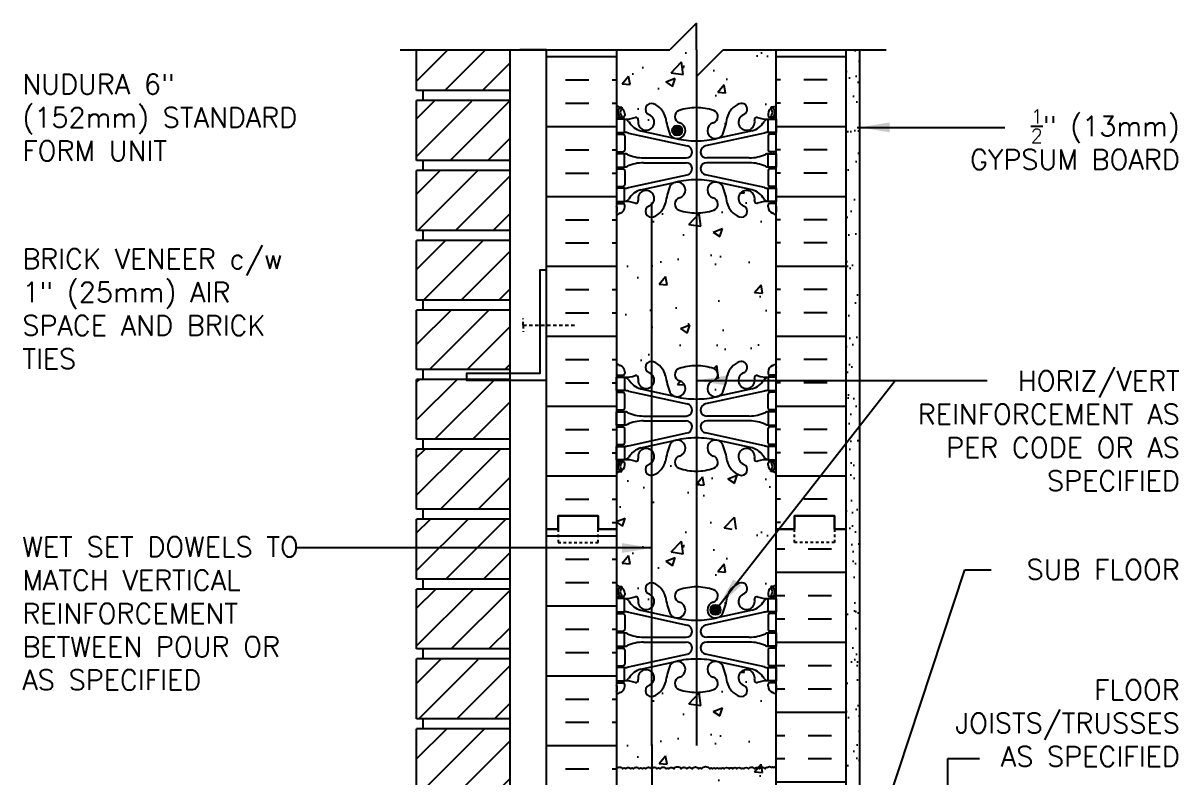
# Model space of a CAD drawing. Header units: inches. Extents: x 67 to 117.7, y -68.2 to 5.6.
# Drawn here: x 67.31 to 110.69, y -22.79 to 5.56 of the extents above; entities that cross this region are included whole.
import ezdxf

# ---------------------------------------------------------------- set-up
doc = ezdxf.new("R2010")
doc.units = ezdxf.units.IN
doc.header["$LTSCALE"] = 0.5
doc.header["$MEASUREMENT"] = 0
doc.linetypes.add('DASHED2', pattern=[0.375, 0.25, -0.125])
for name, color, linetype in [('HATCH', 12, 'Continuous'), ('line25', 2, 'Continuous'), ('LINE3', 3, 'Continuous'), ('LINE50', 5, 'Continuous'), ('LINE9', 9, 'Continuous'), ('TEXT', 4, 'Continuous'), ('Web_Edge', 9, 'Continuous')]:
    doc.layers.add(name, color=color, linetype=linetype)
doc.styles.add('DIM', font='romans.shx', dxfattribs={"width": 0.7})
doc.styles.add('ROMANS', font='romans.shx', dxfattribs={"height": 1.125})
doc.dimstyles.new('ext_12', dxfattribs={"dimscale": 12, "dimtxt": 0.09375, "dimasz": 0.09375, "dimexe": 0.09375, "dimexo": 0.0625, "dimgap": 0.0625, "dimtad": 1, "dimdec": 1, "dimzin": 3, "dimdsep": 46, "dimlunit": 4, "dimtxsty": 'DIM', "dimcen": 0.09, "dimdle": 0.09375, "dimclrt": 4, "dimadec": 0, "dimazin": 0, "dimtfac": 1, "dimtdec": 1, "dimtmove": 2, "dimatfit": 3, "dimfxl": 0, "dimfrac": 2, "dimtolj": 1, "dimtzin": 0, "dimarcsym": 0})

# ---------------------------------------------------------------- blocks, each defined once
blk = doc.blocks.new('6 web')
at = {"layer": 'Web_Edge'}
for p, q in [((-3, 6.566), (-2.958, 6.566)), ((-2.89, 6.845), (-2.8, 6.845)), ((-2.8, 6.845), (-2.8, 6.803)), ((-2.69, 6.596), (-2.69, 6.529)), ((2.69, 6.596), (2.69, 6.529)), ((2.89, 6.845), (2.8, 6.845)), ((2.8, 6.845), (2.8, 6.803)), ((3, 6.566), (2.958, 6.566)), ((-3, 6.466), (-2.752, 6.466)), ((-2.89, 6.466), (-2.89, 6.396)), ((-2.8, 6.466), (-2.8, 6.396)), ((3, 6.466), (2.752, 6.466)), ((2.8, 6.466), (2.8, 6.396)), ((2.89, 6.466), (2.89, 6.396)), ((-3, 5.826), (-2.752, 5.826)), ((-2.89, 5.896), (-2.89, 5.826)), ((-2.8, 5.896), (-2.8, 5.826)), ((-2.69, 5.764), (-2.69, 5.229)), ((-2.551, 5.872), (-0.34, 5.391)), ((-2.09, 5.955), (-0.768, 5.665)), ((2.551, 5.872), (0.34, 5.391)), ((2.09, 5.955), (0.768, 5.665)), ((2.69, 5.764), (2.69, 5.229)), ((3, 5.826), (2.752, 5.826)), ((2.8, 5.896), (2.8, 5.826)), ((2.89, 5.896), (2.89, 5.826)), ((-3, 5.166), (-2.752, 5.166)), ((-2.89, 5.166), (-2.89, 5.096)), ((-2.8, 5.166), (-2.8, 5.096)), ((-1.985, 4.936), (-0.389, 4.936)), ((1.985, 4.936), (0.389, 4.936)), ((3, 5.166), (2.752, 5.166)), ((2.8, 5.166), (2.8, 5.096)), ((2.89, 5.166), (2.89, 5.096)), ((-3, 4.526), (-2.752, 4.526)), ((-2.89, 4.596), (-2.89, 4.526)), ((-2.8, 4.596), (-2.8, 4.526)), ((-2.69, 4.464), (-2.69, 3.929)), ((-1.985, 4.756), (-0.389, 4.756)), ((1.985, 4.756), (0.389, 4.756)), ((2.69, 4.464), (2.69, 3.929)), ((3, 4.526), (2.752, 4.526)), ((2.8, 4.596), (2.8, 4.526)), ((2.89, 4.596), (2.89, 4.526)), ((-2.551, 3.82), (-0.34, 4.302)), ((-2.09, 3.737), (-0.768, 4.028)), ((2.551, 3.82), (0.34, 4.302)), ((2.09, 3.737), (0.768, 4.028)), ((-3, 3.866), (-2.752, 3.866)), ((-2.89, 3.866), (-2.89, 3.796)), ((-2.8, 3.866), (-2.8, 3.796)), ((3, 3.866), (2.752, 3.866)), ((2.8, 3.866), (2.8, 3.796)), ((2.89, 3.866), (2.89, 3.796)), ((-3, 3.226), (-2.752, 3.226)), ((-2.99, 3.106), (-2.99, 2.92)), ((-2.89, 3.296), (-2.89, 3.226)), ((-2.8, 3.296), (-2.8, 3.226)), ((-2.69, 3.096), (-2.69, 3.164)), ((2.69, 3.096), (2.69, 3.164)), ((3, 3.226), (2.752, 3.226)), ((2.8, 3.296), (2.8, 3.226)), ((2.89, 3.296), (2.89, 3.226)), ((2.99, 3.106), (2.99, 2.92)), ((-2.99, -3.106), (-2.99, -2.92)), ((2.99, -3.106), (2.99, -2.92)), ((-3, -3.226), (-2.752, -3.226)), ((-2.89, -3.296), (-2.89, -3.226)), ((-2.8, -3.296), (-2.8, -3.226)), ((-2.69, -3.096), (-2.69, -3.164)), ((2.69, -3.096), (2.69, -3.164)), ((3, -3.226), (2.752, -3.226)), ((2.8, -3.296), (2.8, -3.226)), ((2.89, -3.296), (2.89, -3.226)), ((-3, -3.866), (-2.752, -3.866)), ((-2.89, -3.866), (-2.89, -3.796)), ((-2.8, -3.866), (-2.8, -3.796)), ((-2.551, -3.82), (-0.34, -4.302)), ((-2.09, -3.737), (-0.768, -4.028)), ((2.551, -3.82), (0.34, -4.302)), ((2.09, -3.737), (0.768, -4.028)), ((3, -3.866), (2.752, -3.866)), ((2.8, -3.866), (2.8, -3.796)), ((2.89, -3.866), (2.89, -3.796)), ((-2.69, -4.464), (-2.69, -3.929)), ((2.69, -4.464), (2.69, -3.929)), ((-3, -4.526), (-2.752, -4.526)), ((-2.89, -4.596), (-2.89, -4.526)), ((-2.8, -4.596), (-2.8, -4.526)), ((-1.985, -4.756), (-0.389, -4.756)), ((1.985, -4.756), (0.389, -4.756)), ((3, -4.526), (2.752, -4.526)), ((2.8, -4.596), (2.8, -4.526)), ((2.89, -4.596), (2.89, -4.526)), ((-3, -5.166), (-2.752, -5.166)), ((-2.89, -5.166), (-2.89, -5.096)), ((-2.8, -5.166), (-2.8, -5.096)), ((-1.985, -4.936), (-0.389, -4.936)), ((1.985, -4.936), (0.389, -4.936)), ((3, -5.166), (2.752, -5.166)), ((2.8, -5.166), (2.8, -5.096)), ((2.89, -5.166), (2.89, -5.096)), ((-2.69, -5.764), (-2.69, -5.229)), ((-2.551, -5.872), (-0.34, -5.391)), ((2.551, -5.872), (0.34, -5.391)), ((2.69, -5.764), (2.69, -5.229)), ((-3, -5.826), (-2.752, -5.826)), ((-2.89, -5.896), (-2.89, -5.826)), ((-2.8, -5.896), (-2.8, -5.826)), ((-2.09, -5.955), (-0.768, -5.665)), ((2.09, -5.955), (0.768, -5.665)), ((3, -5.826), (2.752, -5.826)), ((2.8, -5.896), (2.8, -5.826)), ((2.89, -5.896), (2.89, -5.826)), ((-3, -6.466), (-2.752, -6.466)), ((-2.89, -6.466), (-2.89, -6.396)), ((-2.8, -6.466), (-2.8, -6.396)), ((3, -6.466), (2.752, -6.466)), ((2.8, -6.466), (2.8, -6.396)), ((2.89, -6.466), (2.89, -6.396)), ((-3, -6.566), (-2.958, -6.566)), ((-2.89, -6.845), (-2.8, -6.845)), ((-2.8, -6.845), (-2.8, -6.803)), ((-2.69, -6.596), (-2.69, -6.529)), ((2.69, -6.596), (2.69, -6.529)), ((2.8, -6.845), (2.8, -6.803)), ((2.89, -6.845), (2.8, -6.845)), ((3, -6.566), (2.958, -6.566))]:
    blk.add_line(p, q, dxfattribs=at)
for points in [[(-2.995, 5.896), (-2.695, 5.896), (-2.695, 6.396), (-2.995, 6.396)], [(2.995, 5.896), (2.695, 5.896), (2.695, 6.396), (2.995, 6.396)], [(-2.995, 4.596), (-2.695, 4.596), (-2.695, 5.096), (-2.995, 5.096)], [(2.995, 4.596), (2.695, 4.596), (2.695, 5.096), (2.995, 5.096)], [(-2.995, 3.296), (-2.695, 3.296), (-2.695, 3.796), (-2.995, 3.796)], [(2.995, 3.296), (2.695, 3.296), (2.695, 3.796), (2.995, 3.796)], [(-2.995, -3.296), (-2.695, -3.296), (-2.695, -3.796), (-2.995, -3.796)], [(2.995, -3.296), (2.695, -3.296), (2.695, -3.796), (2.995, -3.796)], [(-2.995, -4.596), (-2.695, -4.596), (-2.695, -5.096), (-2.995, -5.096)], [(2.995, -4.596), (2.695, -4.596), (2.695, -5.096), (2.995, -5.096)], [(-2.995, -5.896), (-2.695, -5.896), (-2.695, -6.396), (-2.995, -6.396)], [(2.995, -5.896), (2.695, -5.896), (2.695, -6.396), (2.995, -6.396)]]:
    blk.add_lwpolyline(points, close=True, dxfattribs=at)
for centre, radius, start, end in [((-1.69, 6.766), 0.22, 68.1963, 248.1963), ((-1.885, 6.278), 0.745, 13.2652, 68.1963), ((1.885, 6.278), 0.745, 111.8037, 166.7348), ((1.69, 6.766), 0.22, 291.8037, 111.8037), ((-2.69, 7.303), 0.5, 231.6833, 250.5288), ((-2.69, 7.303), 0.6, 238.8907, 245.0748), ((-2.958, 6.586), 0.02, 270, 14.1541), ((-2.696, 6.651), 0.25, 140.1145, 222.4609), ((-2.951, 6.741), 0.02, 340.7916, 65.0748), ((-2.854, 6.782), 0.045, 319.1879, 141.448), ((-2.848, 6.512), 0.045, 222.4609, 42.4609), ((-2.94, 6.596), 0.25, 0, 70.5288), ((-2.696, 6.651), 0.16, 140.0001, 222.4609), ((-2.752, 6.529), 0.0625, 270, 0), ((-1.885, 6.278), 0.305, 166.6795, 68.1963), ((-0.571, 6.49), 0.24, 108.923, 254.2747), ((0, 4.825), 2, 90, 108.923), ((0, 4.825), 2, 71.077, 90), ((0.571, 6.49), 0.24, 285.7253, 71.077), ((1.885, 6.278), 0.305, 111.8037, 13.3205), ((2.94, 6.596), 0.25, 109.4712, 180), ((2.752, 6.529), 0.0625, 180, 270), ((2.848, 6.512), 0.045, 137.5391, 317.5391), ((2.854, 6.782), 0.045, 38.552, 220.8121), ((2.696, 6.651), 0.16, 317.5391, 39.9999), ((2.69, 7.303), 0.5, 289.4712, 308.3167), ((2.696, 6.651), 0.25, 317.5391, 39.8855), ((2.951, 6.741), 0.02, 114.9252, 199.2084), ((2.958, 6.586), 0.02, 165.8459, 270), ((2.69, 7.303), 0.6, 294.9252, 301.1093), ((-2.639, 7.395), 1, 266.7879, 289.9067), ((-2.738, 6.15), 0.25, 37.2777, 80.0823), ((-1.891, 6.678), 0.75, 210.155, 254.5838), ((-2.269, 6.369), 0.09, 346.6795, 108.8651), ((1.803, 6.92), 3, 189.0273, 201.1984), ((-0.718, 5.966), 0.305, 205.3782, 74.2747), ((0.718, 5.966), 0.305, 105.7253, 334.6218), ((-1.803, 6.92), 3, 338.8016, 350.9727), ((1.891, 6.678), 0.75, 285.4162, 329.845), ((2.269, 6.369), 0.09, 71.1349, 193.3205), ((2.639, 7.395), 1, 250.0933, 273.2121), ((2.738, 6.15), 0.25, 99.9177, 142.7223), ((-2.752, 5.764), 0.0625, 0, 90), ((-2.786, 4.9), 1, 76.4291, 84.7991), ((0, 8.932), 3.356, 256.7692, 270), ((0, 8.932), 3.356, 270, 283.2308), ((2.786, 4.9), 1, 95.2009, 103.5709), ((2.752, 5.764), 0.0625, 90, 180), ((-2.752, 5.229), 0.0625, 270, 0), ((-0.389, 5.166), 0.23, 270, 77.6055), ((0.389, 5.166), 0.23, 102.3945, 270), ((2.752, 5.229), 0.0625, 180, 270), ((-2.699, 4.877), 0.219, 60.4937, 88.92), ((-1.955, 6.536), 1.6, 246.5673, 268.9203), ((1.955, 6.536), 1.6, 271.0797, 293.4327), ((2.699, 4.877), 0.219, 91.08, 119.5063), ((-2.752, 4.464), 0.0625, 0, 90), ((-2.699, 4.815), 0.219, 271.08, 299.5063), ((-2.699, 4.815), 0.219, 271.08, 299.5063), ((-1.955, 3.156), 1.6, 91.0797, 113.4327), ((-1.955, 3.156), 1.6, 91.0797, 113.4327), ((-0.389, 4.526), 0.23, 282.3945, 90), ((0.389, 4.526), 0.23, 90, 257.6055), ((1.955, 3.156), 1.6, 66.5673, 88.9203), ((1.955, 3.156), 1.6, 66.5673, 88.9203), ((2.699, 4.815), 0.219, 240.4937, 268.92), ((2.699, 4.815), 0.219, 240.4937, 268.92), ((2.752, 4.464), 0.0625, 90, 180), ((-2.752, 3.929), 0.0625, 270, 0), ((-0.718, 3.727), 0.305, 285.7253, 154.6218), ((0, 0.761), 3.356, 90, 103.2308), ((0, 0.761), 3.356, 76.7692, 90), ((0.718, 3.727), 0.305, 25.3782, 254.2747), ((2.752, 3.929), 0.0625, 180, 270), ((-2.786, 4.792), 1, 275.2009, 283.5709), ((-1.891, 3.014), 0.75, 105.4162, 149.845), ((-1.885, 3.414), 0.305, 291.8037, 193.3205), ((1.803, 2.773), 3, 158.8016, 170.9727), ((-1.803, 2.773), 3, 9.0273, 21.1984), ((1.885, 3.414), 0.305, 346.6795, 248.1963), ((1.891, 3.014), 0.75, 30.155, 74.5838), ((2.786, 4.792), 1, 256.4291, 264.7991), ((-3.01, 3.106), 0.02, 0, 60.012), ((-2.94, 3.096), 0.25, 289.4712, 360), ((-2.752, 3.164), 0.0625, 360, 90), ((-2.738, 3.542), 0.25, 279.9177, 322.7223), ((-2.639, 2.298), 1, 70.0933, 93.2121), ((-2.269, 3.323), 0.09, 251.1349, 13.3205), ((-1.69, 2.927), 0.22, 111.8037, 291.8037), ((-1.885, 3.414), 0.745, 291.8037, 346.7348), ((-0.571, 3.202), 0.24, 105.7253, 251.077), ((0.571, 3.202), 0.24, 288.923, 74.2747), ((1.885, 3.414), 0.745, 193.2652, 248.1963), ((1.69, 2.927), 0.22, 248.1963, 68.1963), ((2.269, 3.323), 0.09, 166.6795, 288.8651), ((2.639, 2.298), 1, 86.7879, 109.9067), ((2.738, 3.542), 0.25, 217.2777, 260.0823), ((2.752, 3.164), 0.0625, 90, 180), ((2.94, 3.096), 0.25, 180, 250.5288), ((3.01, 3.106), 0.02, 119.988, 180), ((-3.01, 2.92), 0.02, 301.073, 0), ((-2.69, 2.389), 0.6, 121.073, 121.1093), ((-2.69, 2.389), 0.5, 109.4712, 128.3167), ((0, 4.867), 2, 251.077, 270), ((0, 4.867), 2, 270, 288.923), ((2.69, 2.389), 0.5, 51.6833, 70.5288), ((3.01, 2.92), 0.02, 180, 238.927), ((2.69, 2.389), 0.6, 58.8907, 58.927), ((-2.69, -2.389), 0.5, 231.6833, 250.5288), ((-2.69, -2.389), 0.6, 238.8907, 238.927), ((-3.01, -2.92), 0.02, 360, 58.927), ((-2.94, -3.096), 0.25, 0, 70.5288), ((-1.69, -2.927), 0.22, 68.1963, 248.1963), ((-1.885, -3.414), 0.745, 13.2652, 68.1963), ((-0.571, -3.202), 0.24, 108.923, 254.2747), ((0, -4.867), 2, 90, 108.923), ((0, -4.867), 2, 71.077, 90), ((0.571, -3.202), 0.24, 285.7253, 71.077), ((1.885, -3.414), 0.745, 111.8037, 166.7348), ((1.69, -2.927), 0.22, 291.8037, 111.8037), ((2.94, -3.096), 0.25, 109.4712, 180), ((2.69, -2.389), 0.5, 289.4712, 308.3167), ((3.01, -2.92), 0.02, 121.073, 180), ((2.69, -2.389), 0.6, 301.073, 301.1093), ((-3.01, -3.106), 0.02, 299.988, 360), ((-2.752, -3.164), 0.0625, 270, 0), ((-2.639, -2.298), 1, 266.7879, 289.9067), ((-2.738, -3.542), 0.25, 37.2777, 80.0823), ((-1.891, -3.014), 0.75, 210.155, 254.5838), ((-2.269, -3.323), 0.09, 346.6795, 108.8651), ((-1.885, -3.414), 0.305, 166.6795, 68.1963), ((1.803, -2.773), 3, 189.0273, 201.1984), ((-0.718, -3.727), 0.305, 205.3782, 74.2747), ((0.718, -3.727), 0.305, 105.7253, 334.6218), ((-1.803, -2.773), 3, 338.8016, 350.9727), ((1.885, -3.414), 0.305, 111.8037, 13.3205), ((1.891, -3.014), 0.75, 285.4162, 329.845), ((2.269, -3.323), 0.09, 71.1349, 193.3205), ((2.639, -2.298), 1, 250.0933, 273.2121), ((2.738, -3.542), 0.25, 99.9177, 142.7223), ((2.752, -3.164), 0.0625, 180, 270), ((3.01, -3.106), 0.02, 180, 240.012), ((-2.752, -3.929), 0.0625, 0, 90), ((-2.786, -4.792), 1, 76.4291, 84.7991), ((2.786, -4.792), 1, 95.2009, 103.5709), ((2.752, -3.929), 0.0625, 90, 180), ((0, -0.761), 3.356, 256.7692, 270), ((-0.389, -4.526), 0.23, 270, 77.6055), ((0, -0.761), 3.356, 270, 283.2308), ((0.389, -4.526), 0.23, 102.3945, 270), ((-2.752, -4.464), 0.0625, 270, 0), ((-2.699, -4.815), 0.219, 60.4937, 88.92), ((-2.699, -4.815), 0.219, 60.4937, 88.92), ((-1.955, -3.156), 1.6, 246.5673, 268.9203), ((-1.955, -3.156), 1.6, 246.5673, 268.9203), ((1.955, -3.156), 1.6, 271.0797, 293.4327), ((1.955, -3.156), 1.6, 271.0797, 293.4327), ((2.699, -4.815), 0.219, 91.08, 119.5063), ((2.699, -4.815), 0.219, 91.08, 119.5063), ((2.752, -4.464), 0.0625, 180, 270), ((-2.752, -5.229), 0.0625, 0, 90), ((-2.699, -4.877), 0.219, 271.08, 299.5063), ((-1.955, -6.536), 1.6, 91.0797, 113.4327), ((-0.389, -5.166), 0.23, 282.3945, 90), ((0.389, -5.166), 0.23, 90, 257.6055), ((1.955, -6.536), 1.6, 66.5673, 88.9203), ((2.699, -4.877), 0.219, 240.4937, 268.92), ((2.752, -5.229), 0.0625, 90, 180), ((0, -8.932), 3.356, 90, 103.2308), ((0, -8.932), 3.356, 76.7692, 90), ((-2.752, -5.764), 0.0625, 270, 0), ((-2.786, -4.9), 1, 275.2009, 283.5709), ((-1.891, -6.678), 0.75, 105.4162, 149.845), ((-1.885, -6.278), 0.305, 291.8037, 193.3205), ((1.803, -6.92), 3, 158.8016, 170.9727), ((-0.718, -5.966), 0.305, 285.7253, 154.6218), ((0.718, -5.966), 0.305, 25.3782, 254.2747), ((-1.803, -6.92), 3, 9.0273, 21.1984), ((1.885, -6.278), 0.305, 346.6795, 248.1963), ((1.891, -6.678), 0.75, 30.155, 74.5838), ((2.786, -4.9), 1, 256.4291, 264.7991), ((2.752, -5.764), 0.0625, 180, 270), ((-2.696, -6.651), 0.25, 137.5391, 219.8855), ((-2.848, -6.512), 0.045, 317.5391, 137.5391), ((-2.752, -6.529), 0.0625, 360, 90), ((-2.738, -6.15), 0.25, 279.9177, 322.7223), ((-2.639, -7.395), 1, 70.0933, 93.2121), ((-2.269, -6.369), 0.09, 251.1349, 13.3205), ((-1.885, -6.278), 0.745, 291.8037, 346.7348), ((-0.571, -6.49), 0.24, 105.7253, 251.077), ((0.571, -6.49), 0.24, 288.923, 74.2747), ((1.885, -6.278), 0.745, 193.2652, 248.1963), ((2.269, -6.369), 0.09, 166.6795, 288.8651), ((2.639, -7.395), 1, 86.7879, 109.9067), ((2.738, -6.15), 0.25, 217.2777, 260.0823), ((2.752, -6.529), 0.0625, 90, 180), ((2.848, -6.512), 0.045, 42.4609, 222.4609), ((2.696, -6.651), 0.25, 320.1145, 42.4609), ((-2.69, -7.303), 0.6, 114.9252, 121.1093), ((-2.69, -7.303), 0.5, 109.4712, 128.3167), ((-2.958, -6.586), 0.02, 345.8459, 90), ((-2.951, -6.741), 0.02, 294.9252, 19.2084), ((-2.854, -6.782), 0.045, 218.552, 40.8121), ((-2.94, -6.596), 0.25, 289.4712, 360), ((-2.696, -6.651), 0.16, 137.5391, 219.9999), ((-1.69, -6.766), 0.22, 111.8037, 291.8037), ((0, -4.825), 2, 251.077, 270), ((0, -4.825), 2, 270, 288.923), ((1.69, -6.766), 0.22, 248.1963, 68.1963), ((2.94, -6.596), 0.25, 180, 250.5288), ((2.854, -6.782), 0.045, 139.1879, 321.448), ((2.696, -6.651), 0.16, 320.0001, 42.4609), ((2.69, -7.303), 0.5, 51.6833, 70.5288), ((2.951, -6.741), 0.02, 160.7916, 245.0748), ((2.958, -6.586), 0.02, 90, 194.1541), ((2.69, -7.303), 0.6, 58.8907, 65.0748)]:
    blk.add_arc(centre, radius, start, end, dxfattribs=at)

msp = doc.modelspace()

# ---------------------------------------------------------------- hatches: boundary and pattern name
at = {"layer": 'HATCH'}
h = msp.add_hatch(dxfattribs=at)
h.set_pattern_fill('INSUL', color=256, scale=7, style=0)
h.set_pattern_definition([(0, (-2836.5789, -410.4496), (0, 2.625), []), (0, (-2836.5789, -409.5746), (0, 2.625), [0.875, -0.875]), (0, (-2836.5789, -408.6996), (0, 2.625), [0.875, -0.875])])
h.paths.add_polyline_path([(86.958, -13.44), (87.395, -13.44), (87.395, -12.94), (88.895, -12.94), (88.895, -13.44), (89.583, -13.44), (89.583, 4.56), (88.895, 4.56), (88.895, 5.06), (87.395, 5.06), (87.395, 4.56), (86.958, 4.56)])
h = msp.add_hatch(dxfattribs=at)
h.set_pattern_fill('INSUL', color=256, scale=7, style=0)
h.set_pattern_definition([(180, (3021.7443, -410.4496), (0, 2.625), []), (180, (3021.7443, -409.5746), (0, 2.625), [0.875, -0.875]), (180, (3021.7443, -408.6996), (0, 2.625), [0.875, -0.875])])
h.paths.add_polyline_path([(98.208, -13.44), (97.77, -13.44), (97.77, -12.94), (96.27, -12.94), (96.27, -13.44), (95.583, -13.44), (95.583, 4.56), (96.27, 4.56), (96.27, 5.06), (97.77, 5.06), (97.77, 4.56), (98.208, 4.56)])
h = msp.add_hatch(dxfattribs=at)
h.set_pattern_fill('ANSI31', color=256, scale=8, style=0)
h.set_pattern_definition([(45, (75.7813, -62.3149), (-0.707107, 0.707107), [])])
h.paths.add_polyline_path([(85.583, -28.79), (82.083, -28.79), (82.083, -31.04), (85.583, -31.04)])
h.paths.add_polyline_path([(85.583, -26.165), (82.083, -26.165), (82.083, -28.415), (85.583, -28.415)])
h.paths.add_polyline_path([(85.583, -23.57), (82.083, -23.57), (82.083, -25.79), (85.583, -25.79)])
h.paths.add_polyline_path([(85.583, -20.945), (82.083, -20.945), (82.083, -23.195), (85.583, -23.195)])
h.paths.add_polyline_path([(85.583, -18.345), (83.958, -18.345), (83.958, -18.32), (82.083, -18.32), (82.083, -20.57), (85.583, -20.57)])
h.paths.add_polyline_path([(85.583, -15.695), (82.083, -15.695), (82.083, -17.945), (85.583, -17.945)])
h.paths.add_polyline_path([(85.583, -13.07), (82.083, -13.07), (82.083, -15.32), (85.583, -15.32)])
h.paths.add_polyline_path([(85.583, -10.445), (82.083, -10.445), (82.083, -12.695), (85.583, -12.695)])
h.paths.add_polyline_path([(85.583, -7.845), (83.958, -7.845), (83.958, -7.82), (82.083, -7.82), (82.083, -10.07), (85.583, -10.07)])
h.paths.add_polyline_path([(85.583, -5.225), (82.083, -5.225), (82.083, -7.445), (85.583, -7.445)])
h.paths.add_polyline_path([(85.583, -2.6), (82.083, -2.6), (82.083, -4.85), (85.583, -4.85)])
h.paths.add_polyline_path([(85.583, 0.025), (82.083, 0.025), (82.083, -2.225), (85.583, -2.225)])
h.paths.add_polyline_path([(85.583, 2.625), (83.958, 2.625), (83.958, 2.65), (82.083, 2.65), (82.083, 0.4), (85.583, 0.4)])
h.paths.add_polyline_path([(85.583, 4.56), (82.083, 4.56), (82.083, 3.025), (85.583, 3.025)])
h = msp.add_hatch(dxfattribs=at)
h.set_pattern_fill('AR-CONC', color=256, scale=0.5, style=0)
h.set_pattern_definition([(50, (-2836.579, -410.4496), (3.586301, -0.3137607), [0.375, -4.125]), (355, (-2836.579, -410.4496), (-0.6937567, 3.7609607), [0.3, -3.3]), (100.4514, (-2836.28, -410.4757), (2.892547, 3.4471977), [0.318701, -3.5057106]), (46.1842, (-2836.579, -409.4496), (5.336205, -0.827595), [0.5625, -6.1875]), (96.6356, (-2836.134, -409.5186), (4.6733135, 4.870589), [0.478051, -5.258565]), (351.1842, (-2836.579, -409.4496), (4.67331, 4.870593), [0.45, -4.95]), (21, (-2836.079, -409.6996), (2.9845353, -2.0130945), [0.375, -4.125]), (326, (-2836.079, -409.6996), (1.2165767, 3.62575), [0.3, -3.3]), (71.4514, (-2835.83, -409.8674), (4.201113, 1.6126525), [0.318701, -3.5057106]), (37.5, (-2836.5789, -410.4496), (0.0607993, 1.66446927), [0, -3.26, 0, -3.35, 0, -3.3125]), (7.5, (-2836.5789, -410.4496), (1.3153477, 1.9720586), [0, -1.91, 0, -3.185, 0, -1.2625]), (327.5, (-2837.6939, -410.4496), (2.6691122, -0.11277436), [0, -1.25, 0, -3.9, 0, -5.175]), (317.5, (-2838.1939, -410.4496), (2.9159308, 0.500525), [0, -1.625, 0, -2.59, 0, -3.675])])
h.paths.add_polyline_path([(92.583, 2.385, -0.082755), (93.231, 2.277, -0.735593), (93.219, 1.819, 0.955472), (93.357, 1.226), (93.376, 1.23, 0.223253), (93.577, 1.395, 0.053157), (93.743, 2.009, -0.24438), (94.191, 2.53, -1), (94.354, 2.121, 2.182095), (94.765, 1.908, -0.601435), (94.884, 2.013, 0.10046), (95.278, 1.956), (95.383, 1.956), (95.383, 2.026), (95.335, 2.026, -0.414214), (95.273, 2.089), (95.273, 2.156, -0.249069), (95.383, 2.363), (95.383, 2.405), (95.473, 2.405, 0.064398), (95.583, 2.471), (95.583, 4.56), (89.583, 4.56), (89.583, 2.471, 0.064398), (89.693, 2.405), (89.783, 2.405), (89.783, 2.363, -0.249069), (89.893, 2.156), (89.893, 2.089, -0.414214), (89.83, 2.026), (89.783, 2.026), (89.783, 1.956), (89.888, 1.956, 0.10046), (90.281, 2.013, -0.601435), (90.401, 1.908, 2.182095), (90.811, 2.121, -1), (90.974, 2.53, -0.24438), (91.423, 2.009, 0.053157), (91.589, 1.395, 0.223253), (91.789, 1.23), (91.809, 1.226, 0.955472), (91.947, 1.819, -0.735593), (91.934, 2.277, -0.082755)])
h.paths.add_polyline_path([(95.583, -4.44), (95.583, -1.659, 0.082415), (95.439, -1.58, -0.317837), (95.273, -1.344), (95.273, -1.276, -0.414214), (95.335, -1.214), (95.383, -1.214), (95.383, -1.144), (95.278, -1.144, 0.10046), (94.884, -1.201, -0.601435), (94.765, -1.096, 2.182095), (94.354, -1.309, -1), (94.191, -1.718, -0.24438), (93.743, -1.197, 0.053157), (93.577, -0.583, 0.223253), (93.376, -0.418), (93.357, -0.414, 0.955472), (93.219, -1.007, -0.735593), (93.231, -1.465, -0.082755), (92.583, -1.573, -0.082755), (91.934, -1.465, -0.735593), (91.947, -1.007, 0.955472), (91.809, -0.414), (91.789, -0.418, 0.223253), (91.589, -0.583, 0.053157), (91.423, -1.197, -0.24438), (90.974, -1.718, -1), (90.811, -1.309, 2.182095), (90.401, -1.096, -0.601435), (90.281, -1.201, 0.10046), (89.888, -1.144), (89.783, -1.144), (89.783, -1.214), (89.83, -1.214, -0.414214), (89.893, -1.276), (89.893, -1.344, -0.317837), (89.726, -1.58, 0.082415), (89.583, -1.659), (89.583, -4.44)])
h.paths.add_polyline_path([(89.583, -4.44), (89.583, -7.221, 0.082415), (89.726, -7.301, -0.317837), (89.893, -7.536), (89.893, -7.604, -0.414214), (89.83, -7.666), (89.783, -7.666), (89.783, -7.736), (89.888, -7.736, 0.10046), (90.281, -7.679, -0.601435), (90.401, -7.784, 2.182095), (90.811, -7.571, -1), (90.974, -7.163, -0.24438), (91.423, -7.683, 0.053157), (91.589, -8.297, 0.223253), (91.789, -8.462), (91.809, -8.467, 0.955472), (91.947, -7.873, -0.735593), (91.934, -7.415, -0.082755), (92.583, -7.307, -0.082755), (93.231, -7.415, -0.735593), (93.219, -7.873, 0.955472), (93.357, -8.467), (93.376, -8.462, 0.223253), (93.577, -8.297, 0.053157), (93.743, -7.683, -0.24438), (94.191, -7.163, -1), (94.354, -7.571, 2.182095), (94.765, -7.784, -0.601435), (94.884, -7.679, 0.10046), (95.278, -7.736), (95.383, -7.736), (95.383, -7.666), (95.335, -7.666, -0.414214), (95.273, -7.604), (95.273, -7.536, -0.317837), (95.439, -7.301, 0.082415), (95.583, -7.221), (95.583, -4.44)])
h.paths.add_polyline_path([(91.934, -11.157, -0.735593), (91.947, -10.699, 0.955472), (91.809, -10.106), (91.789, -10.11, 0.223253), (91.589, -10.275, 0.053157), (91.423, -10.889, -0.24438), (90.974, -11.41, -1), (90.811, -11.001, 2.182095), (90.401, -10.789, -0.601435), (90.281, -10.893, 0.10046), (89.888, -10.836), (89.783, -10.836), (89.783, -10.906), (89.83, -10.906, -0.414214), (89.893, -10.969), (89.893, -11.036, -0.249069), (89.783, -11.243), (89.783, -11.285), (89.693, -11.285, 0.064398), (89.583, -11.351), (89.583, -13.44), (95.583, -13.44), (95.583, -11.351, 0.064398), (95.473, -11.285), (95.383, -11.285), (95.383, -11.243, -0.249069), (95.273, -11.036), (95.273, -10.969, -0.414214), (95.335, -10.906), (95.383, -10.906), (95.383, -10.836), (95.278, -10.836, 0.10046), (94.884, -10.893, -0.601435), (94.765, -10.789, 2.182095), (94.354, -11.001, -1), (94.191, -11.41, -0.24438), (93.743, -10.889, 0.053157), (93.577, -10.275, 0.223253), (93.376, -10.11), (93.357, -10.106, 0.955472), (93.219, -10.699, -0.735593), (93.231, -11.157, -0.082755), (92.583, -11.266, -0.082755)])
h = msp.add_hatch(dxfattribs=at)
h.set_pattern_fill('AR-SAND', color=256, scale=0.5, style=0)
h.set_pattern_definition([(37.5, (75.7813, -62.3149), (-0.031497, 0.963412), [0, -0.76, 0, -0.85, 0, -0.8125]), (7.5, (75.7813, -62.3149), (0.884888, 1.411073), [0, -0.41, 0, -0.685, 0, -0.2625]), (327.5, (75.1663, -62.3149), (1.557071, 0.00283), [0, -0.25, 0, -0.9, 0, -1.175]), (317.5, (75.1663, -62.3149), (1.503063, 0.438838), [0, -0.125, 0, -0.59, 0, -0.675])])
h.paths.add_polyline_path([(98.708, 4.56), (98.208, 4.56), (98.208, -13.44), (98.195, -24.69), (98.708, -24.69)])
h = msp.add_hatch(dxfattribs=at)
h.set_pattern_fill('INSUL', color=256, scale=7, style=0)
h.set_pattern_definition([(0, (-2836.5789, -428.4496), (0, 2.625), []), (0, (-2836.5789, -427.5746), (0, 2.625), [0.875, -0.875]), (0, (-2836.5789, -426.6996), (0, 2.625), [0.875, -0.875])])
h.paths.add_polyline_path([(86.958, -31.44), (87.395, -31.44), (87.395, -30.94), (88.895, -30.94), (88.895, -31.44), (89.583, -31.44), (89.583, -13.44), (88.895, -13.44), (88.895, -12.94), (87.395, -12.94), (87.395, -13.44), (86.958, -13.44)])
h = msp.add_hatch(dxfattribs=at)
h.set_pattern_fill('AR-CONC', color=256, scale=0.5, style=0)
h.set_pattern_definition([(50, (-2836.579, -428.4496), (3.586301, -0.3137607), [0.375, -4.125]), (355, (-2836.579, -428.4496), (-0.6937567, 3.7609607), [0.3, -3.3]), (100.4514, (-2836.28, -428.4757), (2.892547, 3.4471977), [0.318701, -3.5057106]), (46.1842, (-2836.579, -427.4496), (5.336205, -0.827595), [0.5625, -6.1875]), (96.6356, (-2836.134, -427.5186), (4.6733135, 4.870589), [0.478051, -5.258565]), (351.1842, (-2836.579, -427.4496), (4.67331, 4.870593), [0.45, -4.95]), (21, (-2836.079, -427.6996), (2.9845353, -2.0130945), [0.375, -4.125]), (326, (-2836.079, -427.6996), (1.2165767, 3.62575), [0.3, -3.3]), (71.4514, (-2835.83, -427.8674), (4.201113, 1.6126525), [0.318701, -3.5057106]), (37.5, (-2836.5789, -428.4496), (0.0607993, 1.66446927), [0, -3.26, 0, -3.35, 0, -3.3125]), (7.5, (-2836.5789, -428.4496), (1.3153477, 1.9720586), [0, -1.91, 0, -3.185, 0, -1.2625]), (327.5, (-2837.6939, -428.4496), (2.6691122, -0.11277436), [0, -1.25, 0, -3.9, 0, -5.175]), (317.5, (-2838.1939, -428.4496), (2.9159308, 0.500525), [0, -1.625, 0, -2.59, 0, -3.675])])
h.paths.add_polyline_path([(92.583, -15.615, -0.082755), (93.231, -15.723, -0.735593), (93.219, -16.181, 0.955472), (93.357, -16.774), (93.376, -16.77, 0.223253), (93.577, -16.605, 0.053157), (93.743, -15.991, -0.24438), (94.191, -15.47, -1), (94.354, -15.879, 2.182095), (94.765, -16.092, -0.601435), (94.884, -15.987, 0.10046), (95.278, -16.044), (95.383, -16.044), (95.383, -15.974), (95.335, -15.974, -0.414214), (95.273, -15.911), (95.273, -15.844, -0.249069), (95.383, -15.637), (95.383, -15.595), (95.473, -15.595, 0.064398), (95.583, -15.529), (95.583, -13.44), (89.583, -13.44), (89.583, -15.529, 0.064398), (89.693, -15.595), (89.783, -15.595), (89.783, -15.637, -0.249069), (89.893, -15.844), (89.893, -15.911, -0.414214), (89.83, -15.974), (89.783, -15.974), (89.783, -16.044), (89.888, -16.044, 0.10046), (90.281, -15.987, -0.601435), (90.401, -16.092, 2.182095), (90.811, -15.879, -1), (90.974, -15.47, -0.24438), (91.423, -15.991, 0.053157), (91.589, -16.605, 0.223253), (91.789, -16.77), (91.809, -16.774, 0.955472), (91.947, -16.181, -0.735593), (91.934, -15.723, -0.082755)])
h.paths.add_polyline_path([(95.583, -22.44), (95.583, -19.659, 0.082415), (95.439, -19.58, -0.317837), (95.273, -19.344), (95.273, -19.276, -0.414214), (95.335, -19.214), (95.383, -19.214), (95.383, -19.144), (95.278, -19.144, 0.10046), (94.884, -19.201, -0.601435), (94.765, -19.096, 2.182095), (94.354, -19.309, -1), (94.191, -19.718, -0.24438), (93.743, -19.197, 0.053157), (93.577, -18.583, 0.223253), (93.376, -18.418), (93.357, -18.414, 0.955472), (93.219, -19.007, -0.735593), (93.231, -19.465, -0.082755), (92.583, -19.573, -0.082755), (91.934, -19.465, -0.735593), (91.947, -19.007, 0.955472), (91.809, -18.414), (91.789, -18.418, 0.223253), (91.589, -18.583, 0.053157), (91.423, -19.197, -0.24438), (90.974, -19.718, -1), (90.811, -19.309, 2.182095), (90.401, -19.096, -0.601435), (90.281, -19.201, 0.10046), (89.888, -19.144), (89.783, -19.144), (89.783, -19.214), (89.83, -19.214, -0.414214), (89.893, -19.276), (89.893, -19.344, -0.317837), (89.726, -19.58, 0.082415), (89.583, -19.659), (89.583, -22.44)])
h.paths.add_polyline_path([(89.583, -22.44), (89.583, -25.221, 0.082415), (89.726, -25.301, -0.317837), (89.893, -25.536), (89.893, -25.604, -0.414214), (89.83, -25.666), (89.783, -25.666), (89.783, -25.736), (89.888, -25.736, 0.10046), (90.281, -25.679, -0.601435), (90.401, -25.784, 2.182095), (90.811, -25.571, -1), (90.974, -25.163, -0.24438), (91.423, -25.683, 0.053157), (91.589, -26.297, 0.223253), (91.789, -26.462), (91.809, -26.467, 0.955472), (91.947, -25.873, -0.735593), (91.934, -25.415, -0.082755), (92.583, -25.307, -0.082755), (93.231, -25.415, -0.735593), (93.219, -25.873, 0.955472), (93.357, -26.467), (93.376, -26.462, 0.223253), (93.577, -26.297, 0.053157), (93.743, -25.683, -0.24438), (94.191, -25.163, -1), (94.354, -25.571, 2.182095), (94.765, -25.784, -0.601435), (94.884, -25.679, 0.10046), (95.278, -25.736), (95.383, -25.736), (95.383, -25.666), (95.335, -25.666, -0.414214), (95.273, -25.604), (95.273, -25.536, -0.317837), (95.439, -25.301, 0.082415), (95.583, -25.221), (95.583, -22.44)])
h.paths.add_polyline_path([(91.934, -29.157, -0.735593), (91.947, -28.699, 0.955472), (91.809, -28.106), (91.789, -28.11, 0.223253), (91.589, -28.275, 0.053157), (91.423, -28.889, -0.24438), (90.974, -29.41, -1), (90.811, -29.001, 2.182095), (90.401, -28.789, -0.601435), (90.281, -28.893, 0.10046), (89.888, -28.836), (89.783, -28.836), (89.783, -28.906), (89.83, -28.906, -0.414214), (89.893, -28.969), (89.893, -29.036, -0.249069), (89.783, -29.243), (89.783, -29.285), (89.693, -29.285, 0.064398), (89.583, -29.351), (89.583, -31.44), (95.583, -31.44), (95.583, -29.351, 0.064398), (95.473, -29.285), (95.383, -29.285), (95.383, -29.243, -0.249069), (95.273, -29.036), (95.273, -28.969, -0.414214), (95.335, -28.906), (95.383, -28.906), (95.383, -28.836), (95.278, -28.836, 0.10046), (94.884, -28.893, -0.601435), (94.765, -28.789, 2.182095), (94.354, -29.001, -1), (94.191, -29.41, -0.24438), (93.743, -28.889, 0.053157), (93.577, -28.275, 0.223253), (93.376, -28.11), (93.357, -28.106, 0.955472), (93.219, -28.699, -0.735593), (93.231, -29.157, -0.082755), (92.583, -29.266, -0.082755)])
h = msp.add_hatch(dxfattribs=at)
h.set_pattern_fill('INSUL', color=256, scale=7, style=0)
h.set_pattern_definition([(0, (75.7813, -62.315), (0, 2.625), []), (0, (75.7813, -61.44), (0, 2.625), [0.875, -0.875]), (0, (75.7813, -60.565), (0, 2.625), [0.875, -0.875])])
h.paths.add_polyline_path([(98.208, -34.44), (98.208, -33.69), (95.583, -33.69), (95.583, -49.44), (98.208, -49.44)])
h.paths.add_polyline_path([(98.208, -13.44), (97.77, -13.44), (97.77, -13.94), (96.27, -13.94), (96.27, -13.44), (95.583, -13.44), (95.583, -27.69), (98.208, -27.69), (98.208, -25.19)])
at = {"layer": 'LINE3'}
for points in [[(91.677, 1.526, 1), (92.052, 1.526, 1)], [(93.114, -16.474, 1), (93.489, -16.474, 1)]]:
    msp.add_hatch(color=256, dxfattribs=at).paths.add_polyline_path(points)

# ---------------------------------------------------------------- linework, layer by layer
at = {"layer": 'HATCH'}
msp.add_lwpolyline([(89.583, -22.44, -0.520567), (89.814, -22.44, -0.520567), (89.934, -22.44, -0.520567), (90.118, -22.44, -0.520567), (90.223, -22.44, -0.520567), (90.433, -22.44, -0.520567), (90.559, -22.44, -0.520567), (90.684, -22.44, -0.520567), (90.894, -22.44, -0.520567), (91.104, -22.44, -0.520567), (91.225, -22.44, -0.520567), (91.45, -22.44, -0.520567), (91.545, -22.44, -0.520567), (91.734, -22.44, -0.520567), (92.012, -22.44, -0.520567), (92.222, -22.44, -0.520567), (92.421, -22.44, -0.520567), (92.668, -22.44, -0.520567), (92.778, -22.44, -0.520567), (93.084, -22.44, -0.520567), (93.189, -22.44, -0.520567), (93.304, -22.44, -0.520567), (93.425, -22.44, -0.520567), (93.514, -22.44, -0.520567), (93.63, -22.44, -0.520567), (93.808, -22.44, -0.520567), (93.955, -22.44, -0.520567), (94.107, -22.44, -0.520567), (94.265, -22.44, -0.520567), (94.364, -22.44, -0.520567), (94.543, -22.44, -0.520567), (94.763, -22.44, -0.520567), (94.957, -22.44, -0.520567), (95.162, -22.44, -0.520567), (95.261, -22.398, -0.520567), (95.393, -22.398, -0.520567), (95.482, -22.398, -0.520567), (95.565, -22.398)], format="xyb", dxfattribs=at)
at = {"layer": 'line25'}
for p, q in [((82.083, 3.025), (82.083, 4.56)), ((85.583, 4.56), (85.583, -31.44)), ((89.583, 4.56), (89.583, -13.44)), ((95.583, -13.44), (95.583, 4.56)), ((85.583, 3.025), (82.083, 3.025)), ((82.083, 0.4), (82.083, 2.65)), ((85.583, 2.65), (82.083, 2.65)), ((82.333, 2.65), (82.333, 3.025)), ((85.583, 0.4), (82.083, 0.4)), ((85.583, 0.025), (82.083, 0.025)), ((82.083, -2.225), (82.083, 0.025)), ((82.333, 0.025), (82.333, 0.4)), ((85.583, -2.225), (82.083, -2.225)), ((82.083, -4.85), (82.083, -2.6)), ((85.583, -2.6), (82.083, -2.6)), ((82.333, -2.6), (82.333, -2.225)), ((85.583, -4.85), (82.083, -4.85)), ((82.333, -5.225), (82.333, -4.85)), ((82.083, -7.445), (82.083, -5.225)), ((85.583, -5.225), (82.083, -5.225)), ((85.583, -7.445), (82.083, -7.445)), ((82.333, -7.82), (82.333, -7.445)), ((82.083, -10.07), (82.083, -7.82)), ((85.583, -7.82), (82.083, -7.82)), ((85.583, -10.07), (82.083, -10.07)), ((82.333, -10.445), (82.333, -10.07)), ((82.083, -12.695), (82.083, -10.445)), ((85.583, -10.445), (82.083, -10.445)), ((85.583, -12.695), (82.083, -12.695)), ((82.333, -13.07), (82.333, -12.695)), ((85.583, -13.07), (82.083, -13.07)), ((82.083, -15.32), (82.083, -13.07)), ((89.583, -13.44), (89.583, -31.44)), ((95.583, -27.709), (95.583, -13.44)), ((85.583, -15.32), (82.083, -15.32)), ((82.333, -15.695), (82.333, -15.32)), ((85.583, -15.695), (82.083, -15.695)), ((82.083, -17.945), (82.083, -15.695)), ((85.583, -17.945), (82.083, -17.945)), ((82.333, -18.32), (82.333, -17.945)), ((85.583, -18.32), (82.083, -18.32)), ((82.083, -20.57), (82.083, -18.32)), ((85.583, -20.57), (82.083, -20.57)), ((82.333, -20.945), (82.333, -20.57)), ((85.583, -20.945), (82.083, -20.945)), ((82.083, -23.195), (82.083, -20.945))]:
    msp.add_line(p, q, dxfattribs=at)
at = {"layer": 'LINE3'}
for p, q in [((92.583, 3.56), (92.583, -21.57)), ((90.916, -21.579), (90.916, -1.171)), ((90.916, -21.579), (90.916, -41.988))]:
    msp.add_line(p, q, dxfattribs=at)
for centre in [(91.864, 1.526), (93.301, -16.474)]:
    msp.add_circle(centre, 0.188, dxfattribs=at)
at = {"layer": 'LINE50'}
for p, q in [((86.958, -13.44), (86.958, 4.56)), ((98.208, -13.44), (98.208, 4.56)), ((86.958, -31.44), (86.958, -13.44)), ((98.208, -25.19), (98.208, -13.44))]:
    msp.add_line(p, q, dxfattribs=at)
for points in [[(86.958, -13.44), (87.395, -13.44), (87.395, -12.94), (88.895, -12.94), (88.895, -13.44), (89.583, -13.44)], [(89.583, -13.44), (88.895, -13.44), (88.895, -12.94), (87.395, -12.94), (87.395, -13.44), (86.958, -13.44)], [(98.208, -13.44), (97.77, -13.44), (97.77, -12.94), (96.27, -12.94), (96.27, -13.44), (95.583, -13.44)], [(95.583, -13.44), (96.27, -13.44), (96.27, -12.94), (97.77, -12.94), (97.77, -13.44), (98.208, -13.44)]]:
    msp.add_lwpolyline(points, dxfattribs=at)
at = {"layer": 'LINE9'}
for p, q in [((92.583, 5.56), (91.583, 4.56)), ((92.583, 4.56), (92.583, 5.56)), ((81.458, 4.56), (91.583, 4.56)), ((86.958, 4.56), (85.958, 4.56)), ((92.583, 3.56), (93.583, 4.56)), ((92.583, 4.56), (92.583, 3.56)), ((93.583, 4.56), (99.708, 4.56)), ((98.708, 4.56), (98.708, -24.69))]:
    msp.add_line(p, q, dxfattribs=at)
at = {"layer": 'LINE9', "linetype": 'DASHED2'}
for q in [(86.083, -5.532), (88.083, -5.782), (86.083, -6.032)]:
    msp.add_line((86.083, -5.782), q, dxfattribs=at)
at = {"layer": 'LINE9'}
msp.add_lwpolyline([(86.958, -3.72), (86.708, -3.72), (86.708, -7.595), (83.958, -7.595), (83.958, -7.845), (86.958, -7.845)], close=True, dxfattribs=at)
at = {"layer": 'LINE9', "linetype": 'DASHED2', "ltscale": 0.15}
for points in [[(87.395, -13.44), (87.395, -13.44), (87.395, -13.94), (88.895, -13.94), (88.895, -13.44), (88.895, -13.44)], [(97.77, -13.44), (97.77, -13.44), (97.77, -13.94), (96.27, -13.94), (96.27, -13.44), (96.27, -13.44)]]:
    msp.add_lwpolyline(points, dxfattribs=at)
at = {"layer": 'TEXT'}
for points in [[(88.617, 3.262, 0, 0.36, 0), (87.537, 3.262, 0, 0, 0), (74.24, 3.262, 0, 0, 0)], [(82.133, -3.325, 0, 0.36, 0), (81.053, -3.325, 0, 0, 0), (78.712, -3.325, 0, 0, 0)]]:
    msp.add_lwpolyline(points, format="xyseb", dxfattribs=at)
at = {"layer": 'Web_Edge'}
for p, q in [((89.693, -15.595), (89.783, -15.595)), ((89.783, -15.595), (89.783, -15.637)), ((95.383, -15.595), (95.383, -15.637)), ((95.473, -15.595), (95.383, -15.595)), ((89.583, -15.874), (89.625, -15.874)), ((89.583, -15.974), (89.83, -15.974)), ((89.693, -15.974), (89.693, -16.044)), ((89.783, -15.974), (89.783, -16.044)), ((89.893, -15.844), (89.893, -15.911)), ((95.273, -15.844), (95.273, -15.911)), ((95.583, -15.974), (95.335, -15.974)), ((95.383, -15.974), (95.383, -16.044)), ((95.473, -15.974), (95.473, -16.044)), ((95.583, -15.874), (95.541, -15.874)), ((90.493, -16.485), (91.815, -16.776)), ((94.673, -16.485), (93.351, -16.776)), ((89.583, -16.614), (89.83, -16.614)), ((89.693, -16.544), (89.693, -16.614)), ((89.783, -16.544), (89.783, -16.614)), ((89.893, -16.676), (89.893, -17.211)), ((90.032, -16.568), (92.243, -17.049)), ((95.134, -16.568), (92.922, -17.049)), ((95.273, -16.676), (95.273, -17.211)), ((95.583, -16.614), (95.335, -16.614)), ((95.383, -16.544), (95.383, -16.614)), ((95.473, -16.544), (95.473, -16.614)), ((89.583, -17.274), (89.83, -17.274)), ((89.693, -17.274), (89.693, -17.344)), ((89.783, -17.274), (89.783, -17.344)), ((95.583, -17.274), (95.335, -17.274)), ((95.383, -17.274), (95.383, -17.344)), ((95.473, -17.274), (95.473, -17.344)), ((90.597, -17.504), (92.194, -17.504)), ((90.597, -17.684), (92.194, -17.684)), ((94.568, -17.504), (92.972, -17.504)), ((94.568, -17.684), (92.972, -17.684)), ((89.583, -17.914), (89.83, -17.914)), ((89.693, -17.844), (89.693, -17.914)), ((89.783, -17.844), (89.783, -17.914)), ((89.893, -17.976), (89.893, -18.511)), ((90.032, -18.62), (92.243, -18.139)), ((95.134, -18.62), (92.922, -18.139)), ((95.273, -17.976), (95.273, -18.511)), ((95.583, -17.914), (95.335, -17.914)), ((95.383, -17.844), (95.383, -17.914)), ((95.473, -17.844), (95.473, -17.914)), ((89.583, -18.574), (89.83, -18.574)), ((89.693, -18.574), (89.693, -18.644)), ((89.783, -18.574), (89.783, -18.644)), ((90.493, -18.703), (91.815, -18.412)), ((94.673, -18.703), (93.351, -18.412)), ((95.583, -18.574), (95.335, -18.574)), ((95.383, -18.574), (95.383, -18.644)), ((95.473, -18.574), (95.473, -18.644)), ((89.583, -19.214), (89.83, -19.214)), ((89.593, -19.334), (89.593, -19.52)), ((89.693, -19.144), (89.693, -19.214)), ((89.783, -19.144), (89.783, -19.214)), ((89.893, -19.344), (89.893, -19.276)), ((95.273, -19.344), (95.273, -19.276)), ((95.583, -19.214), (95.335, -19.214)), ((95.383, -19.144), (95.383, -19.214)), ((95.473, -19.144), (95.473, -19.214)), ((95.573, -19.334), (95.573, -19.52))]:
    msp.add_line(p, q, dxfattribs=at)
for points in [[(89.588, -16.544), (89.888, -16.544), (89.888, -16.044), (89.588, -16.044)], [(95.578, -16.544), (95.278, -16.544), (95.278, -16.044), (95.578, -16.044)], [(89.588, -17.844), (89.888, -17.844), (89.888, -17.344), (89.588, -17.344)], [(95.578, -17.844), (95.278, -17.844), (95.278, -17.344), (95.578, -17.344)], [(89.588, -19.144), (89.888, -19.144), (89.888, -18.644), (89.588, -18.644)], [(95.578, -19.144), (95.278, -19.144), (95.278, -18.644), (95.578, -18.644)]]:
    msp.add_lwpolyline(points, close=True, dxfattribs=at)
for centre, radius, start, end in [((89.893, -15.137), 0.5, 231.6833, 250.5288), ((89.729, -15.658), 0.045, 319.1879, 141.448), ((89.643, -15.844), 0.25, 0, 70.5288), ((90.893, -15.674), 0.22, 68.1963, 248.1963), ((90.698, -16.162), 0.745, 13.2652, 68.1963), ((92.583, -17.615), 2, 90, 108.923), ((92.583, -17.615), 2, 71.077, 90), ((94.468, -16.162), 0.745, 111.8037, 166.7348), ((94.273, -15.674), 0.22, 291.8037, 111.8037), ((95.523, -15.844), 0.25, 109.4712, 180), ((95.437, -15.658), 0.045, 38.552, 220.8121), ((95.273, -15.137), 0.5, 289.4712, 308.3167), ((89.893, -15.137), 0.6, 238.8907, 245.0748), ((89.625, -15.854), 0.02, 270, 14.1541), ((89.886, -15.789), 0.25, 140.1145, 222.4609), ((89.631, -15.699), 0.02, 340.7916, 65.0748), ((89.735, -15.928), 0.045, 222.4609, 42.4609), ((89.886, -15.789), 0.16, 140.0001, 222.4609), ((89.83, -15.911), 0.0625, 270, 0), ((89.944, -15.045), 1, 266.7879, 289.9067), ((89.845, -16.29), 0.25, 37.2777, 80.0823), ((90.313, -16.071), 0.09, 346.6795, 108.8651), ((90.698, -16.162), 0.305, 166.6795, 68.1963), ((94.386, -15.52), 3, 189.0273, 201.1984), ((92.012, -15.95), 0.24, 108.923, 254.2747), ((93.153, -15.95), 0.24, 285.7253, 71.077), ((90.78, -15.52), 3, 338.8016, 350.9727), ((94.468, -16.162), 0.305, 111.8037, 13.3205), ((94.852, -16.071), 0.09, 71.1349, 193.3205), ((95.222, -15.045), 1, 250.0933, 273.2121), ((95.321, -16.29), 0.25, 99.9177, 142.7223), ((95.335, -15.911), 0.0625, 180, 270), ((95.43, -15.928), 0.045, 137.5391, 317.5391), ((95.279, -15.789), 0.16, 317.5391, 39.9999), ((95.279, -15.789), 0.25, 317.5391, 39.8855), ((95.534, -15.699), 0.02, 114.9252, 199.2084), ((95.541, -15.854), 0.02, 165.8459, 270), ((95.273, -15.137), 0.6, 294.9252, 301.1093), ((90.692, -15.762), 0.75, 210.155, 254.5838), ((91.864, -16.474), 0.305, 205.3782, 74.2747), ((93.301, -16.474), 0.305, 105.7253, 334.6218), ((94.473, -15.762), 0.75, 285.4162, 329.845), ((89.83, -16.676), 0.0625, 0, 90), ((89.797, -17.54), 1, 76.4291, 84.7991), ((92.583, -13.508), 3.356, 256.7692, 270), ((92.583, -13.508), 3.356, 270, 283.2308), ((95.368, -17.54), 1, 95.2009, 103.5709), ((95.335, -16.676), 0.0625, 90, 180), ((89.83, -17.211), 0.0625, 270, 0), ((89.884, -17.563), 0.219, 60.4937, 88.92), ((92.194, -17.274), 0.23, 270, 77.6055), ((92.972, -17.274), 0.23, 102.3945, 270), ((95.282, -17.563), 0.219, 91.08, 119.5063), ((95.335, -17.211), 0.0625, 180, 270), ((90.628, -15.904), 1.6, 246.5673, 268.9203), ((90.628, -19.284), 1.6, 91.0797, 113.4327), ((90.628, -19.284), 1.6, 91.0797, 113.4327), ((92.194, -17.914), 0.23, 282.3945, 90), ((92.972, -17.914), 0.23, 90, 257.6055), ((94.538, -15.904), 1.6, 271.0797, 293.4327), ((94.538, -19.284), 1.6, 66.5673, 88.9203), ((94.538, -19.284), 1.6, 66.5673, 88.9203), ((89.83, -17.976), 0.0625, 0, 90), ((89.884, -17.625), 0.219, 271.08, 299.5063), ((89.884, -17.625), 0.219, 271.08, 299.5063), ((95.282, -17.625), 0.219, 240.4937, 268.92), ((95.282, -17.625), 0.219, 240.4937, 268.92), ((95.335, -17.976), 0.0625, 90, 180), ((89.83, -18.511), 0.0625, 270, 0), ((89.797, -17.648), 1, 275.2009, 283.5709), ((94.386, -19.668), 3, 158.8016, 170.9727), ((91.864, -18.714), 0.305, 285.7253, 154.6218), ((92.583, -21.679), 3.356, 90, 103.2308), ((92.583, -21.679), 3.356, 76.7692, 90), ((93.301, -18.714), 0.305, 25.3782, 254.2747), ((90.78, -19.668), 3, 9.0273, 21.1984), ((95.368, -17.648), 1, 256.4291, 264.7991), ((95.335, -18.511), 0.0625, 180, 270), ((89.845, -18.898), 0.25, 279.9177, 322.7223), ((90.692, -19.426), 0.75, 105.4162, 149.845), ((90.698, -19.026), 0.305, 291.8037, 193.3205), ((92.012, -19.238), 0.24, 105.7253, 251.077), ((93.153, -19.238), 0.24, 288.923, 74.2747), ((94.468, -19.026), 0.305, 346.6795, 248.1963), ((94.473, -19.426), 0.75, 30.155, 74.5838), ((95.321, -18.898), 0.25, 217.2777, 260.0823), ((89.573, -19.334), 0.02, 0, 60.012), ((89.573, -19.52), 0.02, 301.073, 0), ((89.643, -19.344), 0.25, 289.4712, 360), ((89.83, -19.276), 0.0625, 360, 90), ((89.944, -20.142), 1, 70.0933, 93.2121), ((90.313, -19.117), 0.09, 251.1349, 13.3205), ((90.893, -19.513), 0.22, 111.8037, 291.8037), ((90.698, -19.026), 0.745, 291.8037, 346.7348), ((92.583, -17.573), 2, 251.077, 270), ((92.583, -17.573), 2, 270, 288.923), ((94.468, -19.026), 0.745, 193.2652, 248.1963), ((94.273, -19.513), 0.22, 248.1963, 68.1963), ((94.852, -19.117), 0.09, 166.6795, 288.8651), ((95.222, -20.142), 1, 86.7879, 109.9067), ((95.335, -19.276), 0.0625, 90, 180), ((95.523, -19.344), 0.25, 180, 250.5288), ((95.593, -19.334), 0.02, 119.988, 180), ((95.593, -19.52), 0.02, 180, 238.927), ((89.893, -20.051), 0.6, 121.073, 121.1093), ((89.893, -20.051), 0.5, 109.4712, 128.3167), ((95.273, -20.051), 0.5, 51.6833, 70.5288), ((95.273, -20.051), 0.6, 58.8907, 58.927)]:
    msp.add_arc(centre, radius, start, end, dxfattribs=at)

# ---------------------------------------------------------------- block references
at = {"layer": 'line25'}
msp.add_blockref('6 web', (92.583, -4.44), dxfattribs=at)

# ---------------------------------------------------------------- texts
at = {"layer": 'TEXT', "char_height": 0.75, "style": 'ROMANS'}
for s, insert, width, attachment_point in [('NUDURA 6" (152mm) STANDARD FORM UNIT', (67.279, 2.017), 11.43486, 4), ('\\A1;{\\H0.7x;\\S1/2;}" (13mm) GYPSUM BOARD', (110.726, 1.188), 9.19177, 6), ('BRICK VENEER c/w 1" (25mm) AIR SPACE AND BRICK TIES', (67.279, -5.17), 11.43486, 4), ('HORIZ/VERT REINFORCEMENT AS PER CODE OR AS SPECIFIED', (110.726, -9.752), 11.43486, 6), ('WET SET DOWELS TO MATCH VERTICAL\\PREINFORCEMENT BETWEEN POUR OR AS SPECIFIED', (67.279, -16.608), 11.43486, 4), ('\\A1;{\\H1x;SUB FLOOR}', (110.726, -14.959), 11.43486, 6), ('\\A1;FLOOR JOISTS/TRUSSES \\PAS SPECIFIED', (110.726, -20.731), 11.43486, 6)]:
    msp.add_mtext(s, dxfattribs=dict(at, insert=insert, width=width, attachment_point=attachment_point))

# ---------------------------------------------------------------- leaders
at = {"layer": 'TEXT'}
for points in [[(98.708, 1.645), (104.157, 1.645)], [(92.583, -7.863), (100.044, -7.863), (103.503, -7.863)], [(93.421, -16.33), (100.044, -7.863), (103.503, -7.863)], [(90.916, -14.151), (77.543, -14.151)], [(99.446, -24.69), (102.654, -14.976), (103.644, -14.976)], [(102.024, -28.329), (102.024, -22.052), (103.212, -22.052)]]:
    msp.add_leader(points, dimstyle='ext_12', override={"dimgap": 0.0625, "dimtad": 0}, dxfattribs=at)

doc.saveas('drawing.dxf')
